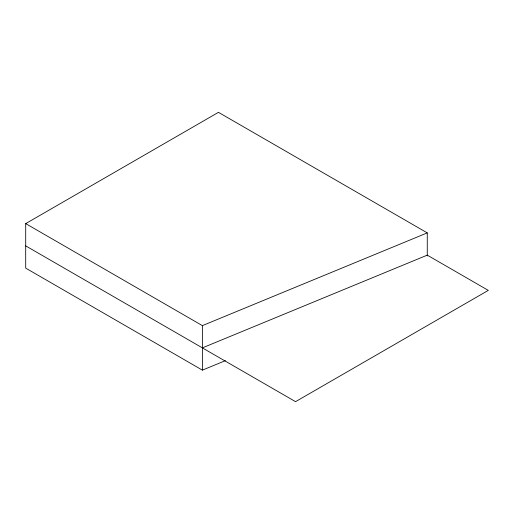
<?xml version="1.0" encoding="UTF-8"?>
<svg xmlns="http://www.w3.org/2000/svg" width="514" height="514" viewBox="0 0 514 514"><rect width="100%" height="100%" fill="white"/><g stroke="black" fill="none" stroke-linecap="round" stroke-linejoin="round"><path stroke-width="0.77" d="M225.395 360.648L202.387 370.138L25.7 268.128L25.7 223.616L218.45 112.335L427.262 232.887L427.262 255.94M25.7 223.616L202.387 325.625L427.262 232.887M202.387 347.882L427.262 255.143L488.3 290.384L295.55 401.665L25.7 245.872M202.387 325.625L202.387 370.138"/></g></svg>
